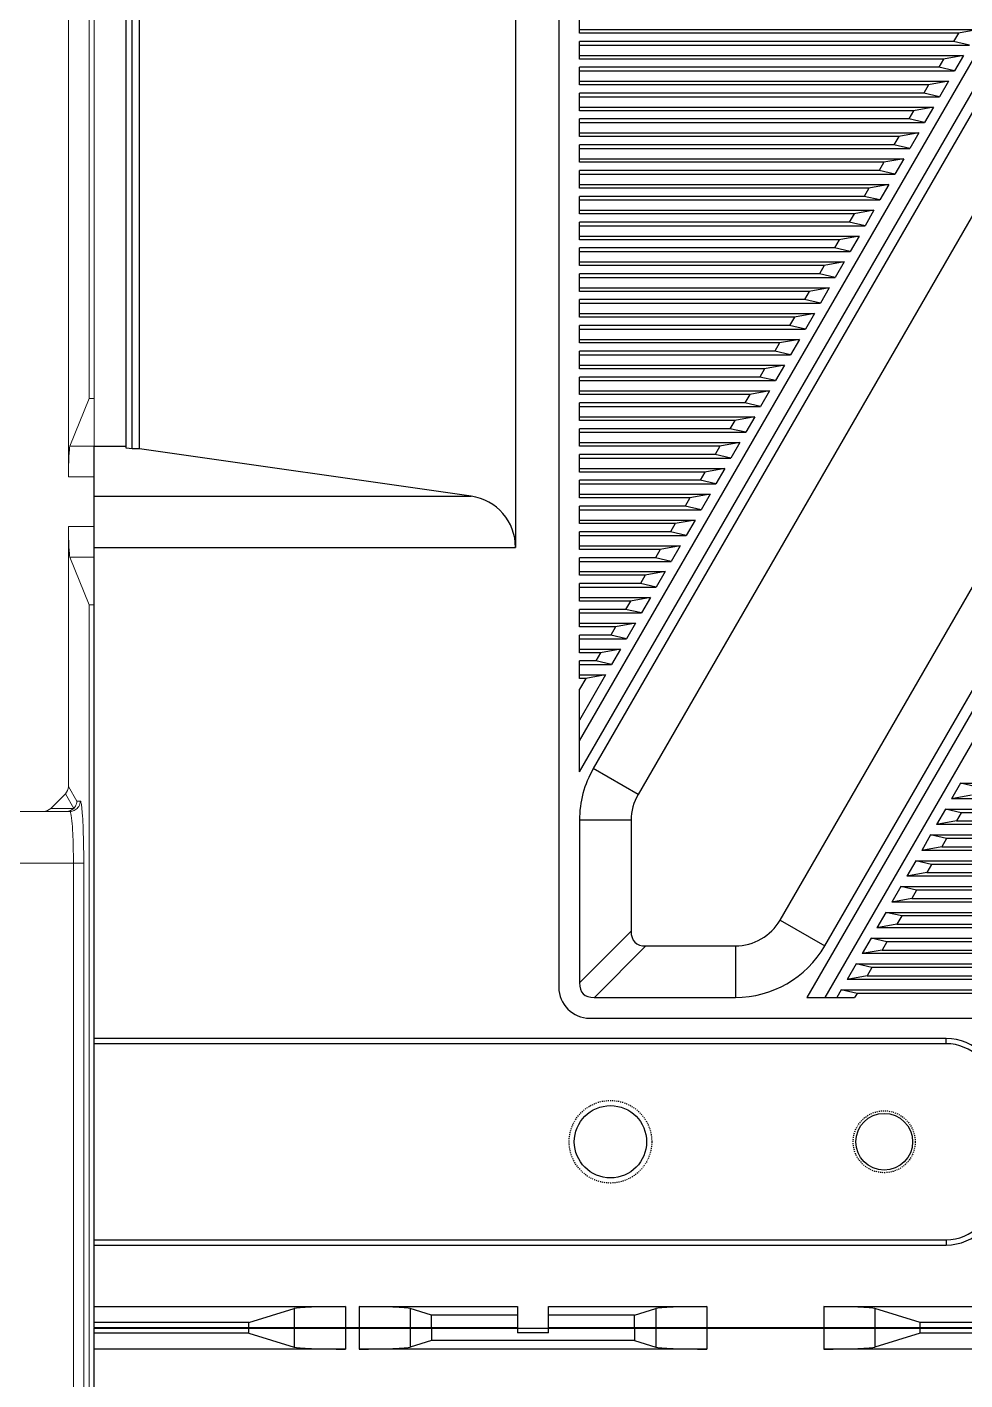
# Model space of a CAD drawing. Header units: millimetres. Extents: x 2185 to 26698, y 9658 to 17427.
# Drawn here: x 24140.1 to 24230.9, y 12500.6 to 12631.7 of the extents above; entities that cross this region are included whole.
import ezdxf

# ---------------------------------------------------------------- set-up
doc = ezdxf.new("R2010")
doc.units = ezdxf.units.MM
doc.linetypes.add('HIDDEN', pattern=[0.2, 0.1, -0.1])
doc.linetypes.add('SLD-实线', pattern=[0])
doc.layers.add('DEFAULT_2', color=8, linetype='HIDDEN')
doc.layers.add('文字层', color=8, linetype='SLD-实线', lineweight=15)

# ---------------------------------------------------------------- blocks, each defined once
blk = doc.blocks.new('76128193')
at = {"color": 7, "linetype": 'Continuous'}
for p, q in [((-3060.43, 2517.58), (-3060.43, 2106.28)), ((-3062.93, 2394.33), (-3062.93, 2506.27)), ((-3060.93, 2401.93), (-3060.93, 2496.93)), ((-3062.79, 2397.3), (-3060.93, 2401.93)), ((-3060.93, 2401.93), (-3060.43, 2401.93)), ((-3062.79, 2397.3), (-3060.43, 2397.3)), ((-3062.93, 2394.33), (-3060.43, 2394.33)), ((-3060.43, 2389.53), (-3062.93, 2389.53)), ((-3062.93, 2364.35), (-3062.93, 2389.53)), ((-3060.43, 2386.56), (-3062.79, 2386.56)), ((-3060.93, 2381.93), (-3062.79, 2386.56)), ((-3060.93, 2381.93), (-3060.43, 2381.93)), ((-3060.93, 2241.93), (-3060.93, 2381.93)), ((-3062.13, 2362.93), (-3062.93, 2364.35)), ((-3063.23, 2363.64), (-3064.64, 2362.23)), ((-3063.23, 2363.64), (-3062.42, 2362.23)), ((-3062.13, 2362.93), (-3061.79, 2362.93)), ((-3086.79, 2361.93), (-3062.79, 2361.93)), ((-3062.42, 2362.23), (-3064.64, 2362.23)), ((-3061.45, 2356.93), (-3084.79, 2356.93)), ((-3062.45, 2266.93), (-3062.45, 2356.93)), ((-3061.45, 2356.93), (-3061.45, 2266.93))]:
    blk.add_line(p, q, dxfattribs=at)
blk.add_arc((-3063.13, 2362.93), 1.01, 344.9807, 359.8007, dxfattribs=at)
for centre, start_param, end_param in [((-3062.76, 2394.33), 0.141897, 1.570796), ((-3062.76, 2389.53), -4.712389, -3.28349)]:
    blk.add_ellipse(centre, major_axis=(0, 3), ratio=0.057143, start_param=start_param, end_param=end_param, dxfattribs=at)
for points in [[(-3062.93, 2364.35), (-3062.93, 2364.09), (-3063.05, 2363.82), (-3063.23, 2363.64)], [(-3062.42, 2362.23), (-3062.3, 2362.35), (-3062.21, 2362.51), (-3062.16, 2362.67)], [(-3064.64, 2362.23), (-3064.82, 2362.04), (-3065.1, 2361.93), (-3065.36, 2361.93)], [(-3063.12, 2361.93), (-3062.87, 2361.93), (-3062.6, 2362.04), (-3062.42, 2362.23)]]:
    blk.add_open_spline(points, degree=3, dxfattribs=at)
for points, knots in [([(-3062.28, 2362.07), (-3062.14, 2362.15), (-3061.89, 2362.4), (-3061.79, 2362.75), (-3061.79, 2362.93)], [0, 0, 0, 0, 0.464106, 1, 1, 1, 1]), ([(-3061.79, 2362.93), (-3061.77, 2362.93), (-3061.73, 2362.84), (-3061.7, 2362.7), (-3061.65, 2362.44), (-3061.63, 2362.24), (-3061.62, 2362.12)], [0, 0, 0, 0, 0.082405, 0.272532, 0.579405, 1, 1, 1, 1]), ([(-3062.79, 2361.93), (-3062.75, 2361.93), (-3062.57, 2361.94), (-3062.39, 2362.01), (-3062.28, 2362.07)], [0, 0, 0, 0, 0.264373, 1, 1, 1, 1]), ([(-3062.79, 2361.93), (-3062.75, 2361.93), (-3062.7, 2361.75), (-3062.68, 2361.65), (-3062.66, 2361.55)], [0, 0, 0, 0, 0.286293, 1, 1, 1, 1]), ([(-3062.66, 2361.55), (-3062.6, 2361.19), (-3062.53, 2360.29), (-3062.49, 2359.38), (-3062.48, 2358.84)], [0, 0, 0, 0, 0.401337, 1, 1, 1, 1]), ([(-3061.62, 2362.12), (-3061.61, 2362.01), (-3061.57, 2361.5), (-3061.54, 2360.98), (-3061.52, 2360.57)], [0, 0, 0, 0, 0.207406, 1, 1, 1, 1]), ([(-3061.52, 2360.57), (-3061.51, 2360.3), (-3061.47, 2359.09), (-3061.45, 2357.87), (-3061.45, 2356.93)], [0, 0, 0, 0, 0.22579, 1, 1, 1, 1]), ([(-3062.48, 2358.84), (-3062.47, 2358.69), (-3062.46, 2358.05), (-3062.45, 2357.41), (-3062.45, 2356.93)], [0, 0, 0, 0, 0.241392, 1, 1, 1, 1])]:
    blk.add_open_spline(points, degree=3, knots=knots, dxfattribs=at)
blk = doc.blocks.new('*U127')
at = {"layer": '文字层'}
blk.add_blockref('76128193', (3540.43, -2316.18), dxfattribs=at)
blk = doc.blocks.new('*U128')
at = {"color": 0, "linetype": 'ByBlock', "lineweight": -2, "transparency": 16777216}
blk.add_blockref('*U127', (6720, 0), dxfattribs=at)
blk = doc.blocks.new('543')
at = {"color": 7, "linetype": 'Continuous'}
for p, q in [((13760.14, 9868.64), (13760.14, 9953.98)), ((13760.14, 9953.98), (14000.09, 9953.98)), ((13775.12, 9953.48), (13775.12, 9953.98)), ((13779.51, 9953.98), (13779.51, 9952.14)), ((13784.46, 9953.98), (13784.46, 9951.95)), ((13785.78, 9953.98), (13785.78, 9951.95)), ((13790.73, 9953.98), (13790.73, 9952.14)), ((13792.8, 9953.98), (13792.8, 9952.77)), ((13812.44, 9953.98), (13812.44, 9952.77)), ((13814.51, 9953.98), (13814.51, 9952.14)), ((13819.46, 9953.98), (13819.46, 9951.95)), ((13830.78, 9953.98), (13830.78, 9951.95)), ((13835.73, 9953.98), (13835.73, 9952.14)), ((13840.12, 9953.48), (13840.12, 9953.98)), ((13775.12, 9953.48), (13760.14, 9953.48)), ((13775.12, 9953.48), (13779.51, 9952.14)), ((13792.8, 9952.77), (13790.73, 9952.14)), ((13812.44, 9952.77), (13792.8, 9952.77)), ((13812.44, 9952.77), (13814.51, 9952.14)), ((13840.12, 9953.48), (13835.73, 9952.14)), ((13920.12, 9953.48), (13840.12, 9953.48)), ((13784.46, 9951.95), (13760.14, 9951.95)), ((13819.46, 9951.95), (13785.78, 9951.95)), ((13929.46, 9951.95), (13830.78, 9951.95)), ((13805.12, 9921), (13805.12, 9717)), ((13763.22, 9769.22), (13763.22, 9868.78)), ((13763.81, 9769.14), (13763.81, 9868.87)), ((13764.51, 9769.14), (13764.51, 9815.5)), ((13800.93, 9815.5), (13800.93, 9759.6)), ((13807.12, 9740.86), (13847.76, 9811.25)), ((13807.12, 9809.4), (13807.12, 9811.1)), ((13807.12, 9737.86), (13849.06, 9810.5)), ((13807.12, 9809.75), (13845.74, 9809.75)), ((13849.92, 9810), (13808.46, 9738.18)), ((13845.74, 9809.75), (13843.8, 9809.4)), ((13843.8, 9809.4), (13807.12, 9809.4)), ((13807.12, 9806.9), (13807.12, 9808.6)), ((13843.34, 9808.6), (13807.12, 9808.6)), ((13843.8, 9809.4), (13843.34, 9808.6)), ((13844.87, 9808.25), (13843.34, 9808.6)), ((13807.12, 9808.25), (13844.87, 9808.25)), ((13807.12, 9807.25), (13844.29, 9807.25)), ((13854.25, 9807.5), (13812.79, 9735.68)), ((13844.29, 9807.25), (13842.36, 9806.9)), ((13844.29, 9807.25), (13843.43, 9805.75)), ((13842.36, 9806.9), (13807.12, 9806.9)), ((13807.12, 9804.4), (13807.12, 9806.1)), ((13841.9, 9806.1), (13807.12, 9806.1)), ((13807.12, 9805.75), (13843.43, 9805.75)), ((13842.36, 9806.9), (13841.9, 9806.1)), ((13843.43, 9805.75), (13841.9, 9806.1)), ((13807.12, 9804.75), (13842.85, 9804.75)), ((13840.92, 9804.4), (13807.12, 9804.4)), ((13840.92, 9804.4), (13840.46, 9803.6)), ((13842.85, 9804.75), (13840.92, 9804.4)), ((13842.85, 9804.75), (13841.99, 9803.25)), ((13807.12, 9801.9), (13807.12, 9803.6)), ((13840.46, 9803.6), (13807.12, 9803.6)), ((13807.12, 9803.25), (13841.99, 9803.25)), ((13841.99, 9803.25), (13840.46, 9803.6)), ((13807.12, 9802.25), (13841.41, 9802.25)), ((13839.47, 9801.9), (13807.12, 9801.9)), ((13839.47, 9801.9), (13839.01, 9801.1)), ((13841.41, 9802.25), (13839.47, 9801.9)), ((13841.41, 9802.25), (13840.54, 9800.75)), ((13807.12, 9799.4), (13807.12, 9801.1)), ((13839.01, 9801.1), (13807.12, 9801.1)), ((13807.12, 9800.75), (13840.54, 9800.75)), ((13840.54, 9800.75), (13839.01, 9801.1)), ((13807.12, 9799.75), (13839.96, 9799.75)), ((13838.03, 9799.4), (13807.12, 9799.4)), ((13838.03, 9799.4), (13837.57, 9798.6)), ((13839.96, 9799.75), (13838.03, 9799.4)), ((13839.96, 9799.75), (13839.1, 9798.25)), ((13807.12, 9796.9), (13807.12, 9798.6)), ((13837.57, 9798.6), (13807.12, 9798.6)), ((13807.12, 9798.25), (13839.1, 9798.25)), ((13839.1, 9798.25), (13837.57, 9798.6)), ((13807.12, 9797.25), (13838.52, 9797.25)), ((13836.59, 9796.9), (13807.12, 9796.9)), ((13836.59, 9796.9), (13836.13, 9796.1)), ((13838.52, 9797.25), (13836.59, 9796.9)), ((13838.52, 9797.25), (13837.66, 9795.75)), ((13807.12, 9794.4), (13807.12, 9796.1)), ((13836.13, 9796.1), (13807.12, 9796.1)), ((13807.12, 9795.75), (13837.66, 9795.75)), ((13837.66, 9795.75), (13836.13, 9796.1)), ((13807.12, 9794.75), (13837.08, 9794.75)), ((13835.14, 9794.4), (13807.12, 9794.4)), ((13835.14, 9794.4), (13834.68, 9793.6)), ((13837.08, 9794.75), (13835.14, 9794.4)), ((13837.08, 9794.75), (13836.21, 9793.25)), ((13807.12, 9791.9), (13807.12, 9793.6)), ((13834.68, 9793.6), (13807.12, 9793.6)), ((13807.12, 9793.25), (13836.21, 9793.25)), ((13836.21, 9793.25), (13834.68, 9793.6)), ((13807.12, 9792.25), (13835.63, 9792.25)), ((13833.7, 9791.9), (13807.12, 9791.9)), ((13833.7, 9791.9), (13833.24, 9791.1)), ((13835.63, 9792.25), (13833.7, 9791.9)), ((13835.63, 9792.25), (13834.77, 9790.75)), ((13807.12, 9789.4), (13807.12, 9791.1)), ((13833.24, 9791.1), (13807.12, 9791.1)), ((13807.12, 9790.75), (13834.77, 9790.75)), ((13834.77, 9790.75), (13833.24, 9791.1)), ((13807.12, 9789.75), (13834.19, 9789.75)), ((13832.26, 9789.4), (13807.12, 9789.4)), ((13832.26, 9789.4), (13831.8, 9788.6)), ((13834.19, 9789.75), (13832.26, 9789.4)), ((13834.19, 9789.75), (13833.32, 9788.25)), ((13807.12, 9786.9), (13807.12, 9788.6)), ((13831.8, 9788.6), (13807.12, 9788.6)), ((13807.12, 9788.25), (13833.32, 9788.25)), ((13833.32, 9788.25), (13831.8, 9788.6)), ((13807.12, 9787.25), (13832.75, 9787.25)), ((13830.81, 9786.9), (13807.12, 9786.9)), ((13807.12, 9784.4), (13807.12, 9786.1)), ((13830.35, 9786.1), (13807.12, 9786.1)), ((13830.81, 9786.9), (13830.35, 9786.1)), ((13831.88, 9785.75), (13830.35, 9786.1)), ((13832.75, 9787.25), (13830.81, 9786.9)), ((13832.75, 9787.25), (13831.88, 9785.75)), ((13807.12, 9785.75), (13831.88, 9785.75)), ((13807.12, 9784.75), (13831.3, 9784.75)), ((13831.3, 9784.75), (13829.37, 9784.4)), ((13831.3, 9784.75), (13830.44, 9783.25)), ((13829.37, 9784.4), (13807.12, 9784.4)), ((13807.12, 9781.9), (13807.12, 9783.6)), ((13828.91, 9783.6), (13807.12, 9783.6)), ((13826.54, 9723.5), (13861.18, 9783.5)), ((13829.37, 9784.4), (13828.91, 9783.6)), ((13830.44, 9783.25), (13828.91, 9783.6)), ((13807.12, 9783.25), (13830.44, 9783.25)), ((13807.12, 9782.25), (13829.86, 9782.25)), ((13829.86, 9782.25), (13827.93, 9781.9)), ((13829.86, 9782.25), (13828.99, 9780.75)), ((13827.93, 9781.9), (13807.12, 9781.9)), ((13807.12, 9779.4), (13807.12, 9781.1)), ((13827.46, 9781.1), (13807.12, 9781.1)), ((13827.93, 9781.9), (13827.46, 9781.1)), ((13828.99, 9780.75), (13827.46, 9781.1)), ((13830.87, 9721), (13865.51, 9781)), ((13807.12, 9780.75), (13828.99, 9780.75)), ((13807.12, 9779.75), (13828.42, 9779.75)), ((13828.42, 9779.75), (13826.48, 9779.4)), ((13828.42, 9779.75), (13827.55, 9778.25)), ((13866.38, 9780.5), (13829.14, 9716)), ((13867.68, 9779.75), (13830.87, 9716)), ((13826.48, 9779.4), (13807.12, 9779.4)), ((13807.12, 9776.9), (13807.12, 9778.6)), ((13826.02, 9778.6), (13807.12, 9778.6)), ((13807.12, 9778.25), (13827.55, 9778.25)), ((13826.48, 9779.4), (13826.02, 9778.6)), ((13827.55, 9778.25), (13826.02, 9778.6)), ((13807.12, 9777.25), (13826.97, 9777.25)), ((13825.04, 9776.9), (13807.12, 9776.9)), ((13825.04, 9776.9), (13824.58, 9776.1)), ((13826.97, 9777.25), (13825.04, 9776.9)), ((13826.97, 9777.25), (13826.11, 9775.75)), ((13807.12, 9774.4), (13807.12, 9776.1)), ((13824.58, 9776.1), (13807.12, 9776.1)), ((13807.12, 9775.75), (13826.11, 9775.75)), ((13826.11, 9775.75), (13824.58, 9776.1)), ((13807.12, 9774.75), (13825.53, 9774.75)), ((13823.6, 9774.4), (13807.12, 9774.4)), ((13823.6, 9774.4), (13823.13, 9773.6)), ((13825.53, 9774.75), (13823.6, 9774.4)), ((13825.53, 9774.75), (13824.66, 9773.25)), ((13807.12, 9771.9), (13807.12, 9773.6)), ((13823.13, 9773.6), (13807.12, 9773.6)), ((13807.12, 9773.25), (13824.66, 9773.25)), ((13824.66, 9773.25), (13823.13, 9773.6)), ((13807.12, 9772.25), (13824.09, 9772.25)), ((13822.15, 9771.9), (13807.12, 9771.9)), ((13822.15, 9771.9), (13821.69, 9771.1)), ((13824.09, 9772.25), (13822.15, 9771.9)), ((13824.09, 9772.25), (13823.22, 9770.75)), ((13807.12, 9769.4), (13807.12, 9771.1)), ((13821.69, 9771.1), (13807.12, 9771.1)), ((13807.12, 9770.75), (13823.22, 9770.75)), ((13823.22, 9770.75), (13821.69, 9771.1)), ((13760.14, 9684.03), (13760.14, 9769.37)), ((13763.22, 9769.37), (13760.14, 9769.37)), ((13763.81, 9769.14), (13763.22, 9769.22)), ((13764.51, 9769.14), (13763.81, 9769.14)), ((13796.63, 9764.55), (13764.51, 9769.14)), ((13807.12, 9769.75), (13822.64, 9769.75)), ((13820.71, 9769.4), (13807.12, 9769.4)), ((13820.71, 9769.4), (13820.25, 9768.6)), ((13822.64, 9769.75), (13820.71, 9769.4)), ((13822.64, 9769.75), (13821.78, 9768.25)), ((13807.12, 9766.9), (13807.12, 9768.6)), ((13820.25, 9768.6), (13807.12, 9768.6)), ((13807.12, 9768.25), (13821.78, 9768.25)), ((13821.78, 9768.25), (13820.25, 9768.6)), ((13807.12, 9767.25), (13821.2, 9767.25)), ((13819.27, 9766.9), (13807.12, 9766.9)), ((13819.27, 9766.9), (13818.8, 9766.1)), ((13821.2, 9767.25), (13819.27, 9766.9)), ((13821.2, 9767.25), (13820.33, 9765.75)), ((13807.12, 9764.4), (13807.12, 9766.1)), ((13818.8, 9766.1), (13807.12, 9766.1)), ((13807.12, 9765.75), (13820.33, 9765.75)), ((13820.33, 9765.75), (13818.8, 9766.1)), ((13760.14, 9764.55), (13796.63, 9764.55)), ((13807.12, 9764.75), (13819.76, 9764.75)), ((13817.82, 9764.4), (13807.12, 9764.4)), ((13817.82, 9764.4), (13817.36, 9763.6)), ((13819.76, 9764.75), (13817.82, 9764.4)), ((13819.76, 9764.75), (13818.89, 9763.25)), ((13807.12, 9761.9), (13807.12, 9763.6)), ((13817.36, 9763.6), (13807.12, 9763.6)), ((13807.12, 9763.25), (13818.89, 9763.25)), ((13818.89, 9763.25), (13817.36, 9763.6)), ((13807.12, 9762.25), (13818.31, 9762.25)), ((13816.38, 9761.9), (13807.12, 9761.9)), ((13807.12, 9759.4), (13807.12, 9761.1)), ((13815.92, 9761.1), (13807.12, 9761.1)), ((13816.38, 9761.9), (13815.92, 9761.1)), ((13817.45, 9760.75), (13815.92, 9761.1)), ((13818.31, 9762.25), (13816.38, 9761.9)), ((13818.31, 9762.25), (13817.45, 9760.75)), ((13807.12, 9760.75), (13817.45, 9760.75)), ((13760.14, 9759.6), (13800.93, 9759.6)), ((13807.12, 9759.75), (13816.87, 9759.75)), ((13814.94, 9759.4), (13807.12, 9759.4)), ((13807.12, 9756.9), (13807.12, 9758.6)), ((13814.47, 9758.6), (13807.12, 9758.6)), ((13814.94, 9759.4), (13814.47, 9758.6)), ((13816, 9758.25), (13814.47, 9758.6)), ((13816.87, 9759.75), (13814.94, 9759.4)), ((13816.87, 9759.75), (13816, 9758.25)), ((13807.12, 9758.25), (13816, 9758.25)), ((13807.12, 9757.25), (13815.43, 9757.25)), ((13815.43, 9757.25), (13813.49, 9756.9)), ((13815.43, 9757.25), (13814.56, 9755.75)), ((13813.49, 9756.9), (13807.12, 9756.9)), ((13807.12, 9754.4), (13807.12, 9756.1)), ((13813.03, 9756.1), (13807.12, 9756.1)), ((13813.49, 9756.9), (13813.03, 9756.1)), ((13814.56, 9755.75), (13813.03, 9756.1)), ((13807.12, 9755.75), (13814.56, 9755.75)), ((13807.12, 9754.75), (13813.98, 9754.75)), ((13813.98, 9754.75), (13812.05, 9754.4)), ((13813.98, 9754.75), (13813.12, 9753.25)), ((13812.05, 9754.4), (13807.12, 9754.4)), ((13807.12, 9751.9), (13807.12, 9753.6)), ((13811.59, 9753.6), (13807.12, 9753.6)), ((13807.12, 9753.25), (13813.12, 9753.25)), ((13812.05, 9754.4), (13811.59, 9753.6)), ((13813.12, 9753.25), (13811.59, 9753.6)), ((13807.12, 9752.25), (13812.54, 9752.25)), ((13812.54, 9752.25), (13810.61, 9751.9)), ((13812.54, 9752.25), (13811.67, 9750.75)), ((13810.61, 9751.9), (13807.12, 9751.9)), ((13807.12, 9749.4), (13807.12, 9751.1)), ((13810.14, 9751.1), (13807.12, 9751.1)), ((13807.12, 9750.75), (13811.67, 9750.75)), ((13810.61, 9751.9), (13810.14, 9751.1)), ((13811.67, 9750.75), (13810.14, 9751.1)), ((13807.12, 9749.75), (13811.1, 9749.75)), ((13809.16, 9749.4), (13807.12, 9749.4)), ((13809.16, 9749.4), (13808.7, 9748.6)), ((13811.1, 9749.75), (13809.16, 9749.4)), ((13811.1, 9749.75), (13810.23, 9748.25)), ((13807.12, 9746.9), (13807.12, 9748.6)), ((13808.7, 9748.6), (13807.12, 9748.6)), ((13807.12, 9748.25), (13810.23, 9748.25)), ((13810.23, 9748.25), (13808.7, 9748.6)), ((13807.12, 9747.25), (13809.65, 9747.25)), ((13809.65, 9747.25), (13807.12, 9742.86)), ((13807.72, 9746.9), (13807.12, 9746.9)), ((13807.72, 9746.9), (13807.12, 9745.86)), ((13809.65, 9747.25), (13807.72, 9746.9)), ((13807.12, 9737.86), (13807.12, 9745.86)), ((13812.79, 9735.68), (13808.46, 9738.18)), ((13844.01, 9736.75), (13843.14, 9735.25)), ((13845.54, 9736.4), (13844.01, 9736.75)), ((13844.01, 9736.75), (13916.23, 9736.75)), ((13845.07, 9735.6), (13843.14, 9735.25)), ((13917.1, 9735.25), (13843.14, 9735.25)), ((13842.56, 9734.25), (13841.7, 9732.75)), ((13844.09, 9733.9), (13842.56, 9734.25)), ((13842.56, 9734.25), (13917.68, 9734.25)), ((13844.09, 9733.9), (13843.63, 9733.1)), ((13916.15, 9733.9), (13844.09, 9733.9)), ((13812.12, 9733.18), (13807.12, 9733.18)), ((13807.12, 9733.18), (13807.12, 9717.44)), ((13812.12, 9733.18), (13812.12, 9722.44)), ((13843.63, 9733.1), (13841.7, 9732.75)), ((13918.54, 9732.75), (13841.7, 9732.75)), ((13843.63, 9733.1), (13916.61, 9733.1)), ((13841.12, 9731.75), (13840.25, 9730.25)), ((13841.12, 9731.75), (13919.12, 9731.75)), ((13842.65, 9731.4), (13841.12, 9731.75)), ((13842.65, 9731.4), (13842.19, 9730.6)), ((13917.59, 9731.4), (13842.65, 9731.4)), ((13842.19, 9730.6), (13840.25, 9730.25)), ((13919.99, 9730.25), (13840.25, 9730.25)), ((13842.19, 9730.6), (13918.05, 9730.6)), ((13839.68, 9729.25), (13838.81, 9727.75)), ((13839.68, 9729.25), (13920.56, 9729.25)), ((13841.21, 9728.9), (13839.68, 9729.25)), ((13841.21, 9728.9), (13840.74, 9728.1)), ((13919.03, 9728.9), (13841.21, 9728.9)), ((13840.74, 9728.1), (13838.81, 9727.75)), ((13921.43, 9727.75), (13838.81, 9727.75)), ((13840.74, 9728.1), (13919.5, 9728.1)), ((13838.23, 9726.75), (13837.37, 9725.25)), ((13838.23, 9726.75), (13922.01, 9726.75)), ((13839.76, 9726.4), (13838.23, 9726.75)), ((13839.76, 9726.4), (13839.3, 9725.6)), ((13920.48, 9726.4), (13839.76, 9726.4)), ((13839.3, 9725.6), (13837.37, 9725.25)), ((13922.87, 9725.25), (13837.37, 9725.25)), ((13839.3, 9725.6), (13920.94, 9725.6)), ((13826.54, 9723.5), (13830.87, 9721)), ((13836.79, 9724.25), (13835.92, 9722.75)), ((13837.86, 9723.1), (13835.92, 9722.75)), ((13838.32, 9723.9), (13836.79, 9724.25)), ((13836.79, 9724.25), (13923.45, 9724.25)), ((13838.32, 9723.9), (13837.86, 9723.1)), ((13837.86, 9723.1), (13922.38, 9723.1)), ((13921.92, 9723.9), (13838.32, 9723.9)), ((13807.12, 9717.44), (13812.12, 9722.44)), ((13924.32, 9722.75), (13835.92, 9722.75)), ((13808.56, 9716), (13813.56, 9721)), ((13813.56, 9721), (13822.21, 9721)), ((13822.21, 9721), (13822.21, 9716)), ((13835.35, 9721.75), (13834.48, 9720.25)), ((13836.41, 9720.6), (13834.48, 9720.25)), ((13836.88, 9721.4), (13835.35, 9721.75)), ((13835.35, 9721.75), (13924.89, 9721.75)), ((13836.88, 9721.4), (13836.41, 9720.6)), ((13836.41, 9720.6), (13923.83, 9720.6)), ((13923.36, 9721.4), (13836.88, 9721.4)), ((13833.9, 9719.25), (13833.04, 9717.75)), ((13835.43, 9718.9), (13833.9, 9719.25)), ((13833.9, 9719.25), (13926.34, 9719.25)), ((13925.76, 9720.25), (13834.48, 9720.25)), ((13834.97, 9718.1), (13833.04, 9717.75)), ((13835.43, 9718.9), (13834.97, 9718.1)), ((13834.97, 9718.1), (13925.27, 9718.1)), ((13924.81, 9718.9), (13835.43, 9718.9)), ((13832.46, 9716.75), (13832.03, 9716)), ((13832.46, 9716.75), (13927.78, 9716.75)), ((13833.99, 9716.4), (13832.46, 9716.75)), ((13927.2, 9717.75), (13833.04, 9717.75)), ((13808.56, 9716), (13822.21, 9716)), ((13829.14, 9716), (13833.76, 9716)), ((13833.99, 9716.4), (13833.76, 9716)), ((13926.25, 9716.4), (13833.99, 9716.4)), ((13808.12, 9714), (13952.12, 9714)), ((13842.62, 9712.03), (13760.14, 9712.03)), ((13842.62, 9711.53), (13760.14, 9711.53)), ((13842.62, 9711.53), (13842.62, 9712.03)), ((13760.14, 9692.53), (13842.62, 9692.53)), ((13760.14, 9692.03), (13842.62, 9692.03)), ((13842.62, 9692.53), (13842.62, 9692.03)), ((13760.14, 9686.06), (13784.46, 9686.06)), ((13775.12, 9684.53), (13779.51, 9685.87)), ((13779.51, 9685.87), (13779.51, 9684.03)), ((13784.46, 9686.06), (13784.46, 9684.03)), ((13785.78, 9686.06), (13801.12, 9686.06)), ((13785.78, 9686.06), (13785.78, 9684.03)), ((13792.8, 9685.24), (13790.73, 9685.87)), ((13790.73, 9685.87), (13790.73, 9684.03)), ((13801.12, 9685.24), (13792.8, 9685.24)), ((13792.8, 9684.03), (13792.8, 9685.24)), ((13801.12, 9686.06), (13801.12, 9683.53)), ((13804.12, 9686.06), (13819.46, 9686.06)), ((13804.12, 9683.53), (13804.12, 9686.06)), ((13812.44, 9685.24), (13804.12, 9685.24)), ((13812.44, 9685.24), (13814.51, 9685.87)), ((13812.44, 9684.03), (13812.44, 9685.24)), ((13814.51, 9685.87), (13814.51, 9684.03)), ((13819.46, 9686.06), (13819.46, 9684.03)), ((13830.78, 9686.06), (13929.46, 9686.06)), ((13830.78, 9686.06), (13830.78, 9684.03)), ((13840.12, 9684.53), (13835.73, 9685.87)), ((13835.73, 9685.87), (13835.73, 9684.03)), ((13775.12, 9684.53), (13760.14, 9684.53)), ((13760.14, 9684.03), (13801.12, 9684.03)), ((13775.12, 9684.03), (13775.12, 9684.53)), ((13804.12, 9684.03), (13956.12, 9684.03)), ((13920.12, 9684.53), (13840.12, 9684.53)), ((13840.12, 9684.03), (13840.12, 9684.53)), ((13804.12, 9683.53), (13801.12, 9683.53))]:
    blk.add_line(p, q, dxfattribs=at)
for centre, radius in [((13810.12, 9702.03), 3.5), ((13810.12, 9702.03), 3.5), ((13810.12, 9702.03), 3.5), ((13836.62, 9702.03), 2.75), ((13836.62, 9702.03), 2.75), ((13836.62, 9702.03), 2.75)]:
    blk.add_circle(centre, radius, dxfattribs=at)
at = {"color": 2, "linetype": 'Continuous'}
blk.add_circle((13810.12, 9702.03), 3.5, dxfattribs=at)
at = {"color": 3, "linetype": 'Continuous'}
blk.add_circle((13836.62, 9702.03), 2.75, dxfattribs=at)
at = {"color": 7, "linetype": 'Continuous'}
for centre, radius, start, end in [((13817.12, 9733.18), 10, 150, 180), ((13817.12, 9733.18), 5, 150, 180), ((13822.21, 9726), 5, 270, 330), ((13822.21, 9726), 10, 270, 330), ((13808.12, 9717), 3, 180, 270), ((13842.62, 9707.03), 5, 0, 90), ((13842.62, 9707.03), 4.5, 0, 90), ((13842.62, 9697.03), 5, 270, 0), ((13842.62, 9697.03), 4.5, 270, 0)]:
    blk.add_arc(centre, radius, start, end, dxfattribs=at)
for centre, major_axis, ratio, start_param, end_param in [((13784.46, 9952.17), (5, 0), 0.043661, -2.999697, -1.570796), ((13785.78, 9952.17), (5, 0), 0.043661, -1.570796, -0.141895), ((13819.46, 9952.17), (5, 0), 0.043661, -2.999697, -1.570796), ((13830.78, 9952.17), (5, 0), 0.043661, -1.570796, -0.141895), ((13795.93, 9759.6), (0, 5), 1, -1.570796, -0.141895), ((13829.52, 9738.4), (17.04, 17.04), 0.207514, 2.936982, 3.346203), ((13824.52, 9733.4), (17.04, 17.04), 0.207514, -3.346203, -2.936982), ((13784.46, 9685.84), (5, 0), 0.043661, 1.570796, 2.999697), ((13785.78, 9685.84), (5, 0), 0.043661, 0.141895, 1.570796), ((13819.46, 9685.84), (5, 0), 0.043661, 1.570796, 2.999697), ((13830.78, 9685.84), (5, 0), 0.043661, 0.141895, 1.570796)]:
    blk.add_ellipse(centre, major_axis=major_axis, ratio=ratio, start_param=start_param, end_param=end_param, dxfattribs=at)
at = {"layer": 'DEFAULT_2', "color": 8, "linetype": 'HIDDEN'}
for centre, radius in [((13810.12, 9702.03), 4), ((13836.62, 9702.03), 3)]:
    blk.add_circle(centre, radius, dxfattribs=at)
blk = doc.blocks.new('*U129')
at = {"color": 4, "lineweight": 5}
for p in [(-13880.12, -9953.75), (-13880.12, -10223.75)]:
    blk.add_blockref('543', p, dxfattribs=at)
blk = doc.blocks.new('*U130')
at = {"color": 0, "linetype": 'ByBlock', "lineweight": -2, "transparency": 16777216}
blk.add_blockref('*U129', (0, 0), dxfattribs=at)

msp = doc.modelspace()

# ---------------------------------------------------------------- block references
for name, p in [('*U128', (16946.579, 12509.957)), ('*U130', (24266.554, 12775.432))]:
    msp.add_blockref(name, p)

doc.saveas('drawing.dxf')
